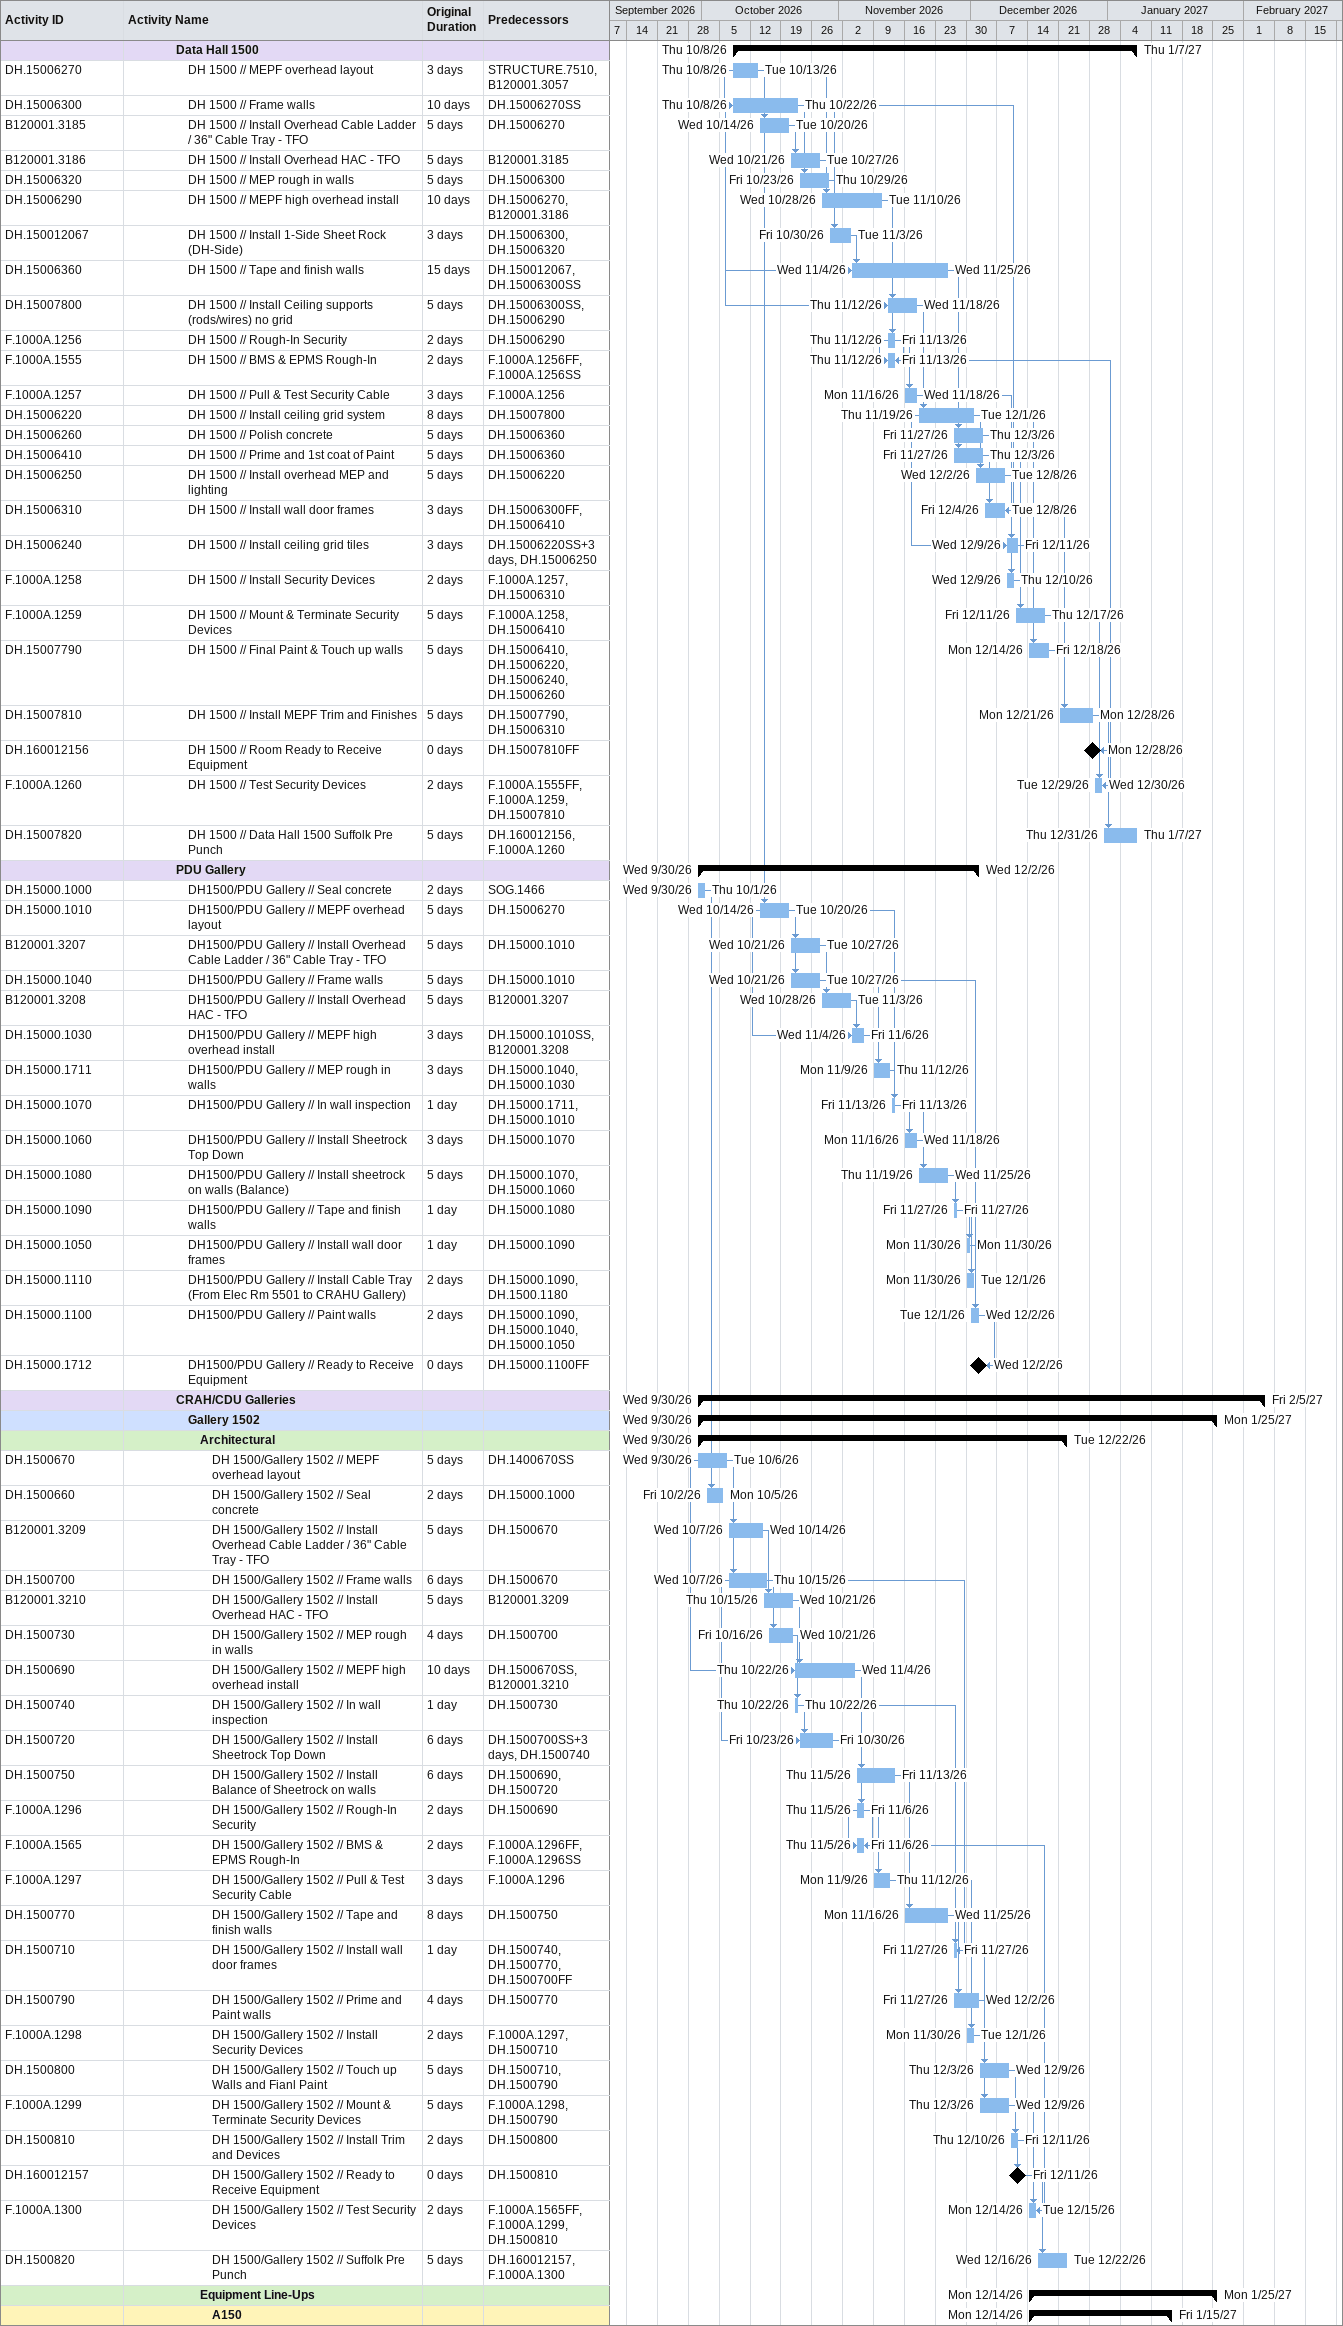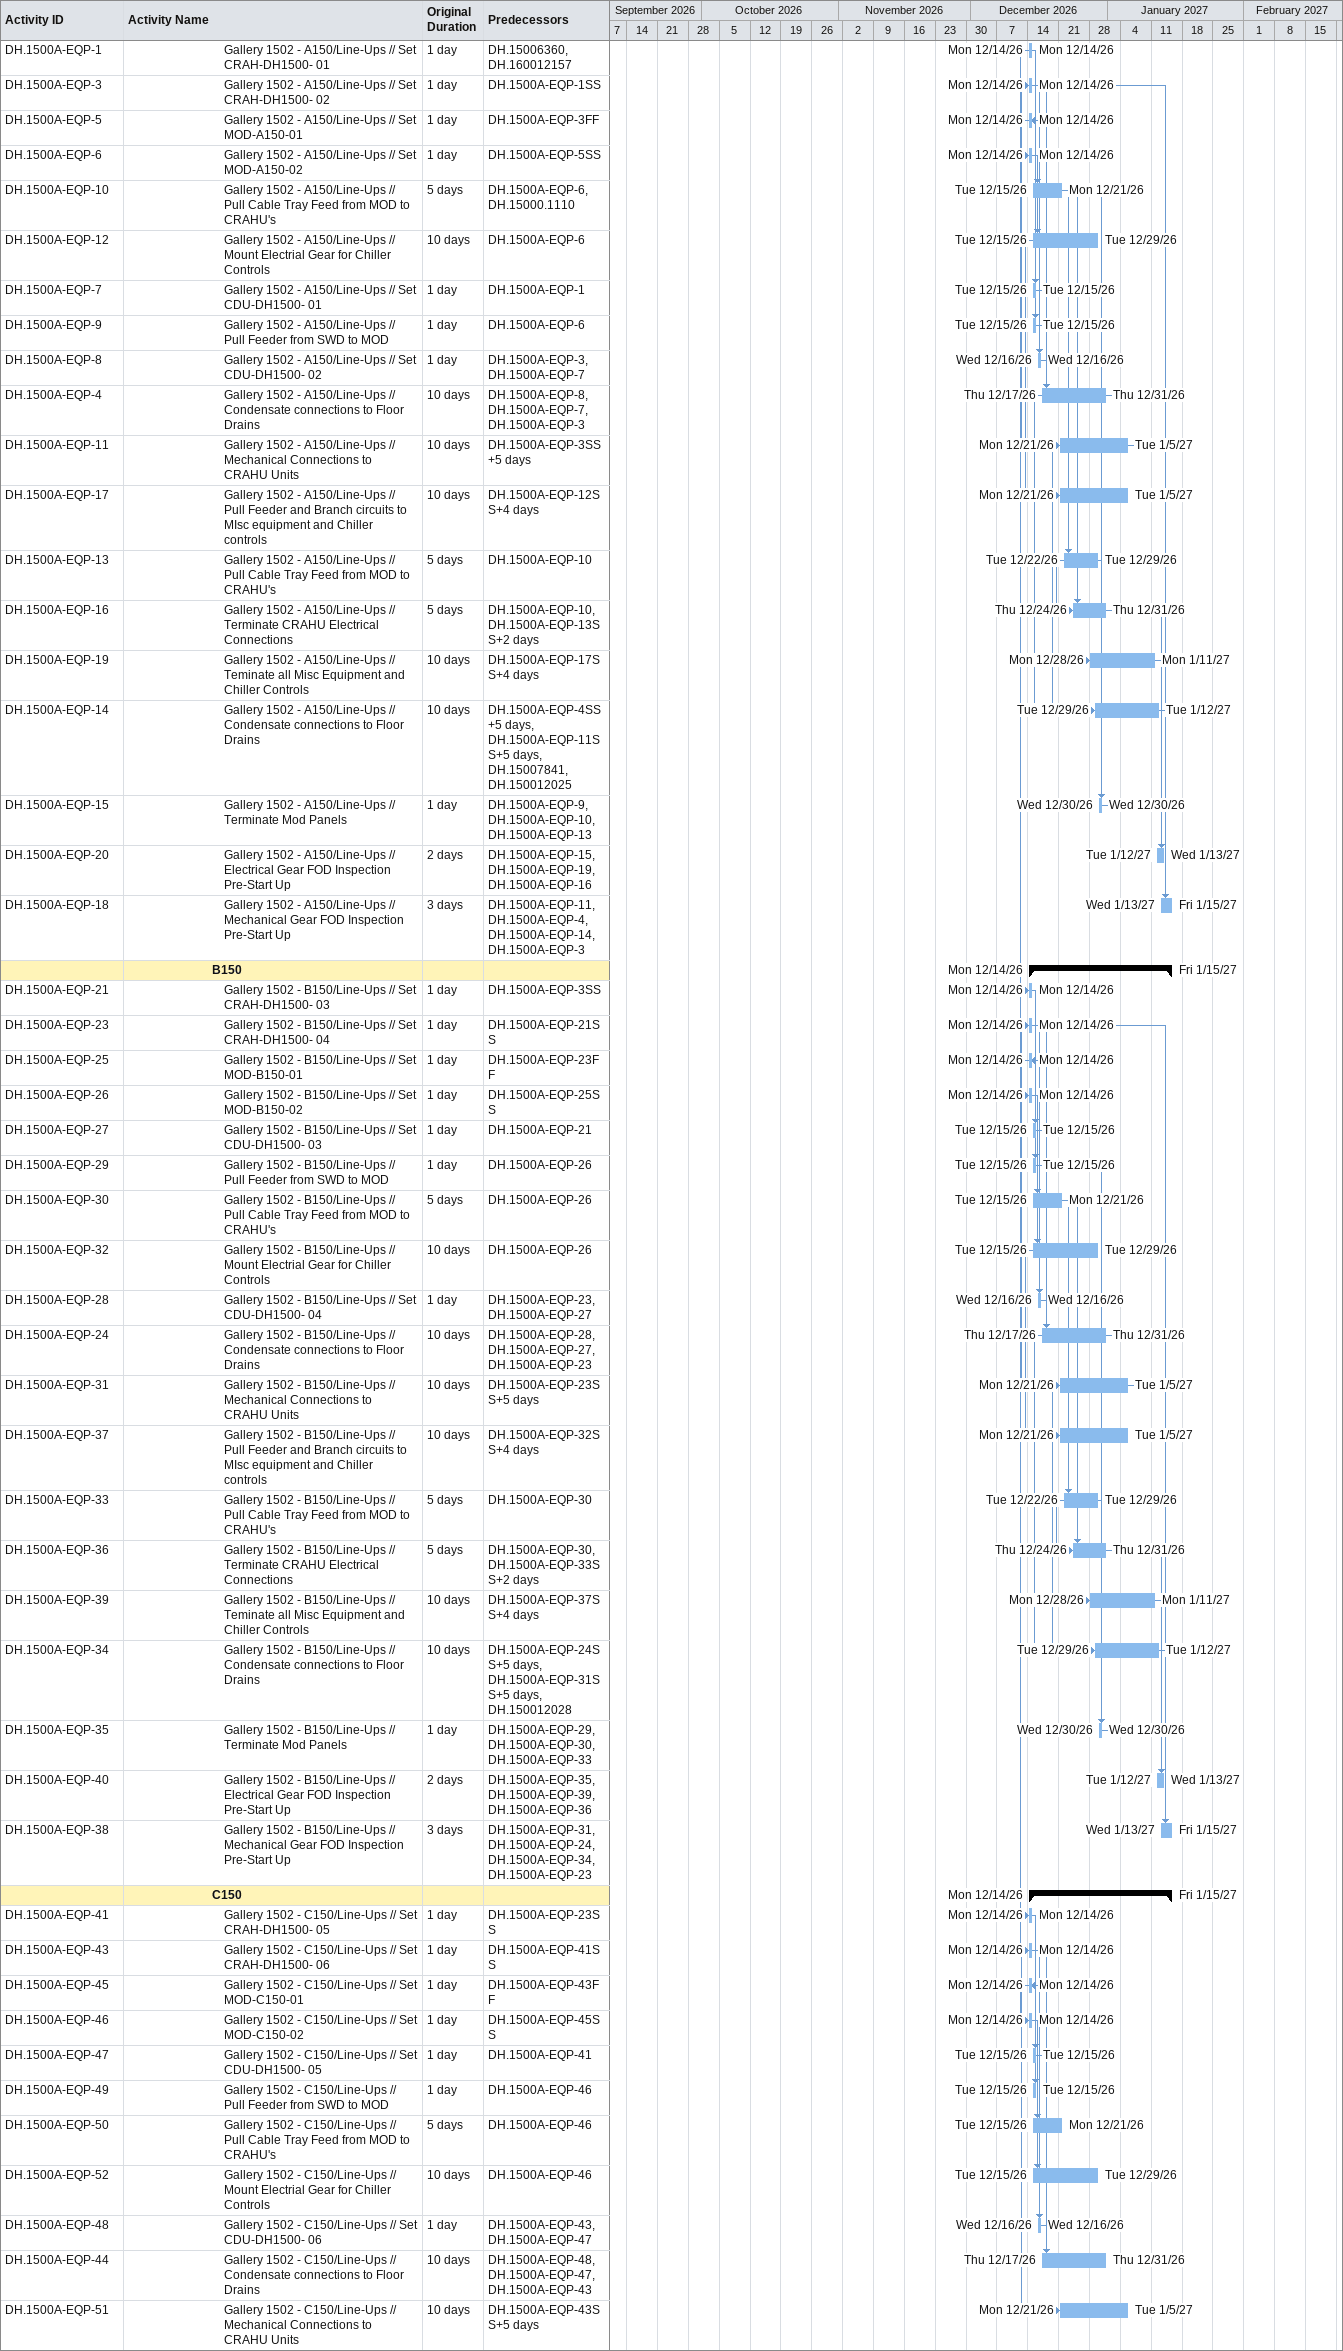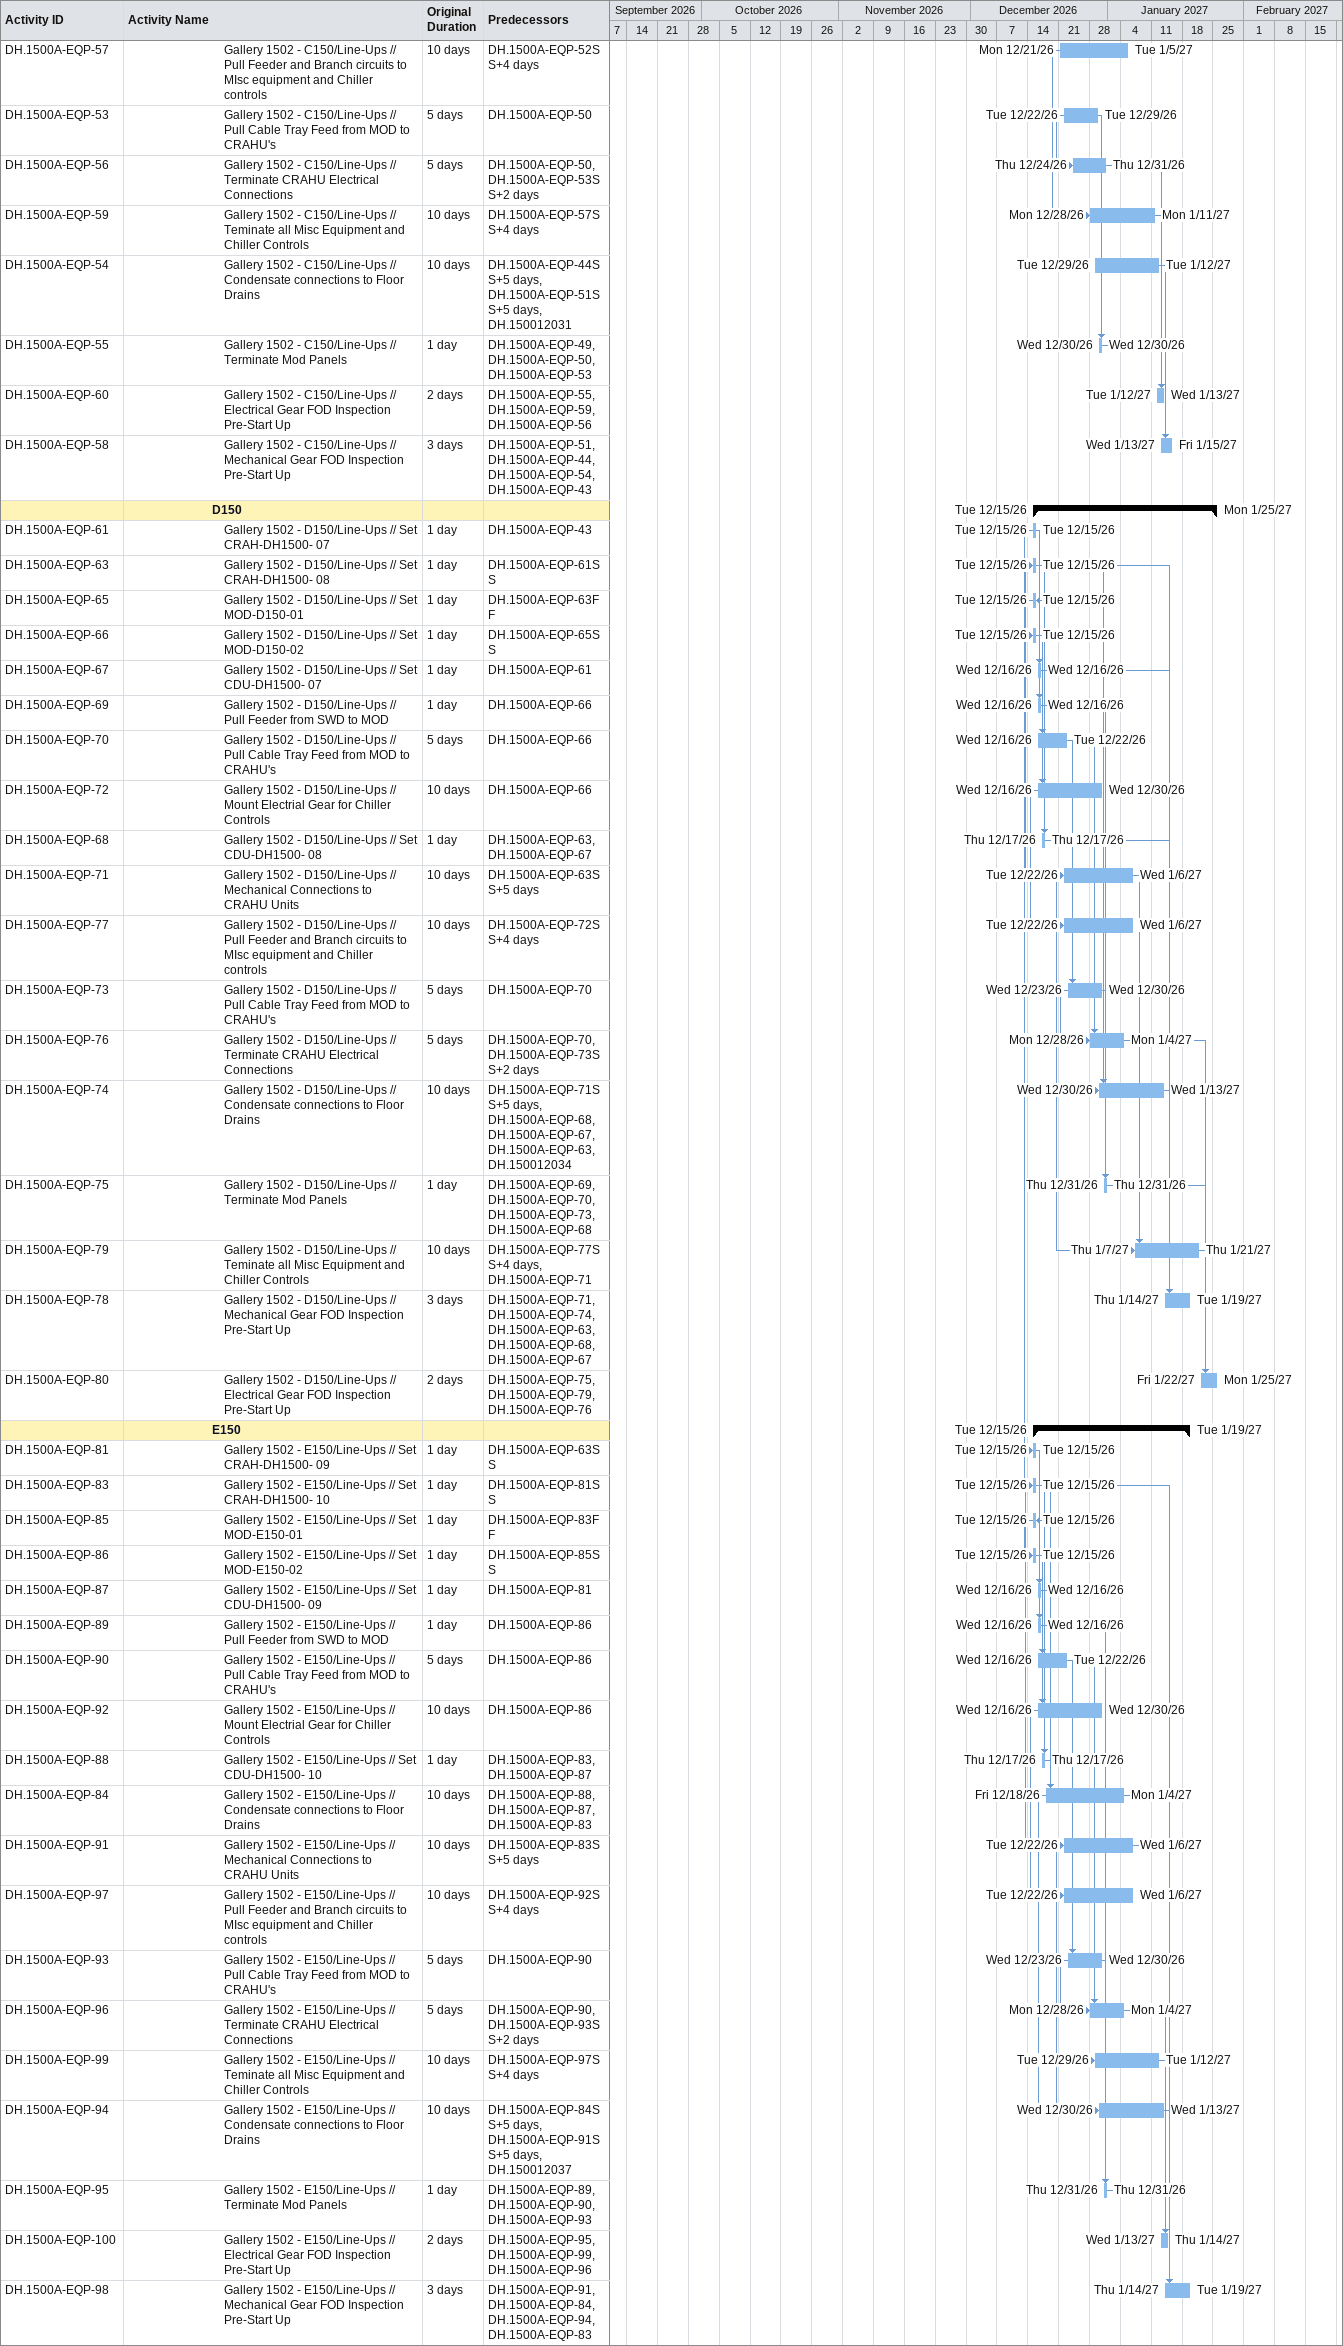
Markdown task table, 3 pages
| ID | Level | Task | Original duration | Start | Finish | Predecessors |
|---|---|---|---|---|---|---|
|  | 5 | **Data Hall 1500** |  | 2026-10-08 | 2027-01-07 |  |
| DH.15006270 | 6 | DH 1500 // MEPF overhead layout | 3d | 2026-10-08 | 2026-10-13 | STRUCTURE.7510, B120001.3057 |
| DH.15006300 | 6 | DH 1500 // Frame walls | 10d | 2026-10-08 | 2026-10-22 | DH.15006270SS |
| B120001.3185 | 6 | DH 1500 // Install Overhead Cable Ladder / 36" Cable Tray - TFO | 5d | 2026-10-14 | 2026-10-20 | DH.15006270 |
| B120001.3186 | 6 | DH 1500 // Install Overhead HAC - TFO | 5d | 2026-10-21 | 2026-10-27 | B120001.3185 |
| DH.15006320 | 6 | DH 1500 // MEP rough in walls | 5d | 2026-10-23 | 2026-10-29 | DH.15006300 |
| DH.15006290 | 6 | DH 1500 // MEPF high overhead install | 10d | 2026-10-28 | 2026-11-10 | DH.15006270, B120001.3186 |
| DH.150012067 | 6 | DH 1500 // Install 1-Side Sheet Rock (DH-Side) | 3d | 2026-10-30 | 2026-11-03 | DH.15006300, DH.15006320 |
| DH.15006360 | 6 | DH 1500 // Tape and finish walls | 15d | 2026-11-04 | 2026-11-25 | DH.150012067, DH.15006300SS |
| DH.15007800 | 6 | DH 1500 // Install Ceiling supports (rods/wires) no grid | 5d | 2026-11-12 | 2026-11-18 | DH.15006300SS, DH.15006290 |
| F.1000A.1256 | 6 | DH 1500 // Rough-In Security | 2d | 2026-11-12 | 2026-11-13 | DH.15006290 |
| F.1000A.1555 | 6 | DH 1500 // BMS & EPMS Rough-In | 2d | 2026-11-12 | 2026-11-13 | F.1000A.1256FF, F.1000A.1256SS |
| F.1000A.1257 | 6 | DH 1500 // Pull & Test Security Cable | 3d | 2026-11-16 | 2026-11-18 | F.1000A.1256 |
| DH.15006220 | 6 | DH 1500 // Install ceiling grid system | 8d | 2026-11-19 | 2026-12-01 | DH.15007800 |
| DH.15006260 | 6 | DH 1500 // Polish concrete | 5d | 2026-11-27 | 2026-12-03 | DH.15006360 |
| DH.15006410 | 6 | DH 1500 // Prime and 1st coat of Paint | 5d | 2026-11-27 | 2026-12-03 | DH.15006360 |
| DH.15006250 | 6 | DH 1500 // Install overhead MEP and lighting | 5d | 2026-12-02 | 2026-12-08 | DH.15006220 |
| DH.15006310 | 6 | DH 1500 // Install wall door frames | 3d | 2026-12-04 | 2026-12-08 | DH.15006300FF, DH.15006410 |
| DH.15006240 | 6 | DH 1500 // Install ceiling grid tiles | 3d | 2026-12-09 | 2026-12-11 | DH.15006220SS+3d, DH.15006250 |
| F.1000A.1258 | 6 | DH 1500 // Install Security Devices | 2d | 2026-12-09 | 2026-12-10 | F.1000A.1257, DH.15006310 |
| F.1000A.1259 | 6 | DH 1500 // Mount & Terminate Security Devices | 5d | 2026-12-11 | 2026-12-17 | F.1000A.1258, DH.15006410 |
| DH.15007790 | 6 | DH 1500 // Final Paint & Touch up walls | 5d | 2026-12-14 | 2026-12-18 | DH.15006410, DH.15006220, DH.15006240, DH.15006260 |
| DH.15007810 | 6 | DH 1500 // Install MEPF Trim and Finishes | 5d | 2026-12-21 | 2026-12-28 | DH.15007790, DH.15006310 |
| DH.160012156 | 6 | DH 1500 // Room Ready to Receive Equipment | 0d | 2026-12-28 | 2026-12-28 | DH.15007810FF |
| F.1000A.1260 | 6 | DH 1500 // Test Security Devices | 2d | 2026-12-29 | 2026-12-30 | F.1000A.1555FF, F.1000A.1259, DH.15007810 |
| DH.15007820 | 6 | DH 1500 // Data Hall 1500 Suffolk Pre Punch | 5d | 2026-12-31 | 2027-01-07 | DH.160012156, F.1000A.1260 |
|  | 5 | **PDU Gallery** |  | 2026-09-30 | 2026-12-02 |  |
| DH.15000.1000 | 6 | DH1500/PDU Gallery // Seal concrete | 2d | 2026-09-30 | 2026-10-01 | SOG.1466 |
| DH.15000.1010 | 6 | DH1500/PDU Gallery // MEPF overhead layout | 5d | 2026-10-14 | 2026-10-20 | DH.15006270 |
| B120001.3207 | 6 | DH1500/PDU Gallery // Install Overhead Cable Ladder / 36" Cable Tray - TFO | 5d | 2026-10-21 | 2026-10-27 | DH.15000.1010 |
| DH.15000.1040 | 6 | DH1500/PDU Gallery // Frame walls | 5d | 2026-10-21 | 2026-10-27 | DH.15000.1010 |
| B120001.3208 | 6 | DH1500/PDU Gallery // Install Overhead HAC - TFO | 5d | 2026-10-28 | 2026-11-03 | B120001.3207 |
| DH.15000.1030 | 6 | DH1500/PDU Gallery // MEPF high overhead install | 3d | 2026-11-04 | 2026-11-06 | DH.15000.1010SS, B120001.3208 |
| DH.15000.1711 | 6 | DH1500/PDU Gallery // MEP rough in walls | 3d | 2026-11-09 | 2026-11-12 | DH.15000.1040, DH.15000.1030 |
| DH.15000.1070 | 6 | DH1500/PDU Gallery // In wall inspection | 1d | 2026-11-13 | 2026-11-13 | DH.15000.1711, DH.15000.1010 |
| DH.15000.1060 | 6 | DH1500/PDU Gallery // Install Sheetrock Top Down | 3d | 2026-11-16 | 2026-11-18 | DH.15000.1070 |
| DH.15000.1080 | 6 | DH1500/PDU Gallery // Install sheetrock on walls (Balance) | 5d | 2026-11-19 | 2026-11-25 | DH.15000.1070, DH.15000.1060 |
| DH.15000.1090 | 6 | DH1500/PDU Gallery // Tape and finish walls | 1d | 2026-11-27 | 2026-11-27 | DH.15000.1080 |
| DH.15000.1050 | 6 | DH1500/PDU Gallery // Install wall door frames | 1d | 2026-11-30 | 2026-11-30 | DH.15000.1090 |
| DH.15000.1110 | 6 | DH1500/PDU Gallery // Install Cable Tray (From Elec Rm 5501 to CRAHU Gallery) | 2d | 2026-11-30 | 2026-12-01 | DH.15000.1090, DH.1500.1180 |
| DH.15000.1100 | 6 | DH1500/PDU Gallery // Paint walls | 2d | 2026-12-01 | 2026-12-02 | DH.15000.1090, DH.15000.1040, DH.15000.1050 |
| DH.15000.1712 | 6 | DH1500/PDU Gallery // Ready to Receive Equipment | 0d | 2026-12-02 | 2026-12-02 | DH.15000.1100FF |
|  | 5 | **CRAH/CDU Galleries** |  | 2026-09-30 | 2027-02-05 |  |
|  | 6 | **Gallery 1502** |  | 2026-09-30 | 2027-01-25 |  |
|  | 7 | **Architectural** |  | 2026-09-30 | 2026-12-22 |  |
| DH.1500670 | 8 | DH 1500/Gallery 1502 // MEPF overhead layout | 5d | 2026-09-30 | 2026-10-06 | DH.1400670SS |
| DH.1500660 | 8 | DH 1500/Gallery 1502 // Seal concrete | 2d | 2026-10-02 | 2026-10-05 | DH.15000.1000 |
| B120001.3209 | 8 | DH 1500/Gallery 1502 // Install Overhead Cable Ladder / 36" Cable Tray - TFO | 5d | 2026-10-07 | 2026-10-14 | DH.1500670 |
| DH.1500700 | 8 | DH 1500/Gallery 1502 // Frame walls | 6d | 2026-10-07 | 2026-10-15 | DH.1500670 |
| B120001.3210 | 8 | DH 1500/Gallery 1502 // Install Overhead HAC - TFO | 5d | 2026-10-15 | 2026-10-21 | B120001.3209 |
| DH.1500730 | 8 | DH 1500/Gallery 1502 // MEP rough in walls | 4d | 2026-10-16 | 2026-10-21 | DH.1500700 |
| DH.1500690 | 8 | DH 1500/Gallery 1502 // MEPF high overhead install | 10d | 2026-10-22 | 2026-11-04 | DH.1500670SS, B120001.3210 |
| DH.1500740 | 8 | DH 1500/Gallery 1502 // In wall inspection | 1d | 2026-10-22 | 2026-10-22 | DH.1500730 |
| DH.1500720 | 8 | DH 1500/Gallery 1502 // Install Sheetrock Top Down | 6d | 2026-10-23 | 2026-10-30 | DH.1500700SS+3d, DH.1500740 |
| DH.1500750 | 8 | DH 1500/Gallery 1502 // Install Balance of Sheetrock on walls | 6d | 2026-11-05 | 2026-11-13 | DH.1500690, DH.1500720 |
| F.1000A.1296 | 8 | DH 1500/Gallery 1502 // Rough-In Security | 2d | 2026-11-05 | 2026-11-06 | DH.1500690 |
| F.1000A.1565 | 8 | DH 1500/Gallery 1502 // BMS & EPMS Rough-In | 2d | 2026-11-05 | 2026-11-06 | F.1000A.1296FF, F.1000A.1296SS |
| F.1000A.1297 | 8 | DH 1500/Gallery 1502 // Pull & Test Security Cable | 3d | 2026-11-09 | 2026-11-12 | F.1000A.1296 |
| DH.1500770 | 8 | DH 1500/Gallery 1502 // Tape and finish walls | 8d | 2026-11-16 | 2026-11-25 | DH.1500750 |
| DH.1500710 | 8 | DH 1500/Gallery 1502 // Install wall door frames | 1d | 2026-11-27 | 2026-11-27 | DH.1500740, DH.1500770, DH.1500700FF |
| DH.1500790 | 8 | DH 1500/Gallery 1502 // Prime and Paint walls | 4d | 2026-11-27 | 2026-12-02 | DH.1500770 |
| F.1000A.1298 | 8 | DH 1500/Gallery 1502 // Install Security Devices | 2d | 2026-11-30 | 2026-12-01 | F.1000A.1297, DH.1500710 |
| DH.1500800 | 8 | DH 1500/Gallery 1502 // Touch up Walls and Fianl Paint | 5d | 2026-12-03 | 2026-12-09 | DH.1500710, DH.1500790 |
| F.1000A.1299 | 8 | DH 1500/Gallery 1502 // Mount & Terminate Security Devices | 5d | 2026-12-03 | 2026-12-09 | F.1000A.1298, DH.1500790 |
| DH.1500810 | 8 | DH 1500/Gallery 1502 // Install Trim and Devices | 2d | 2026-12-10 | 2026-12-11 | DH.1500800 |
| DH.160012157 | 8 | DH 1500/Gallery 1502 // Ready to Receive Equipment | 0d | 2026-12-11 | 2026-12-11 | DH.1500810 |
| F.1000A.1300 | 8 | DH 1500/Gallery 1502 // Test Security Devices | 2d | 2026-12-14 | 2026-12-15 | F.1000A.1565FF, F.1000A.1299, DH.1500810 |
| DH.1500820 | 8 | DH 1500/Gallery 1502 // Suffolk Pre Punch | 5d | 2026-12-16 | 2026-12-22 | DH.160012157, F.1000A.1300 |
|  | 7 | **Equipment Line-Ups** |  | 2026-12-14 | 2027-01-25 |  |
|  | 8 | **A150** |  | 2026-12-14 | 2027-01-15 |  |
| DH.1500A-EQP-1 | 9 | Gallery 1502 - A150/Line-Ups // Set CRAH-DH1500- 01 | 1d | 2026-12-14 | 2026-12-14 | DH.15006360, DH.160012157 |
| DH.1500A-EQP-3 | 9 | Gallery 1502 - A150/Line-Ups // Set CRAH-DH1500- 02 | 1d | 2026-12-14 | 2026-12-14 | DH.1500A-EQP-1SS |
| DH.1500A-EQP-5 | 9 | Gallery 1502 - A150/Line-Ups // Set MOD-A150-01 | 1d | 2026-12-14 | 2026-12-14 | DH.1500A-EQP-3FF |
| DH.1500A-EQP-6 | 9 | Gallery 1502 - A150/Line-Ups // Set MOD-A150-02 | 1d | 2026-12-14 | 2026-12-14 | DH.1500A-EQP-5SS |
| DH.1500A-EQP-10 | 9 | Gallery 1502 - A150/Line-Ups // Pull Cable Tray Feed from MOD to CRAHU's | 5d | 2026-12-15 | 2026-12-21 | DH.1500A-EQP-6, DH.15000.1110 |
| DH.1500A-EQP-12 | 9 | Gallery 1502 - A150/Line-Ups // Mount Electrial Gear for Chiller Controls | 10d | 2026-12-15 | 2026-12-29 | DH.1500A-EQP-6 |
| DH.1500A-EQP-7 | 9 | Gallery 1502 - A150/Line-Ups // Set CDU-DH1500- 01 | 1d | 2026-12-15 | 2026-12-15 | DH.1500A-EQP-1 |
| DH.1500A-EQP-9 | 9 | Gallery 1502 - A150/Line-Ups // Pull Feeder from SWD to MOD | 1d | 2026-12-15 | 2026-12-15 | DH.1500A-EQP-6 |
| DH.1500A-EQP-8 | 9 | Gallery 1502 - A150/Line-Ups // Set CDU-DH1500- 02 | 1d | 2026-12-16 | 2026-12-16 | DH.1500A-EQP-3, DH.1500A-EQP-7 |
| DH.1500A-EQP-4 | 9 | Gallery 1502 - A150/Line-Ups // Condensate connections to Floor Drains | 10d | 2026-12-17 | 2026-12-31 | DH.1500A-EQP-8, DH.1500A-EQP-7, DH.1500A-EQP-3 |
| DH.1500A-EQP-11 | 9 | Gallery 1502 - A150/Line-Ups // Mechanical Connections to CRAHU Units | 10d | 2026-12-21 | 2027-01-05 | DH.1500A-EQP-3SS+5d |
| DH.1500A-EQP-17 | 9 | Gallery 1502 - A150/Line-Ups // Pull Feeder and Branch circuits to MIsc equipment and Chiller controls | 10d | 2026-12-21 | 2027-01-05 | DH.1500A-EQP-12SS+4d |
| DH.1500A-EQP-13 | 9 | Gallery 1502 - A150/Line-Ups // Pull Cable Tray Feed from MOD to CRAHU's | 5d | 2026-12-22 | 2026-12-29 | DH.1500A-EQP-10 |
| DH.1500A-EQP-16 | 9 | Gallery 1502 - A150/Line-Ups // Terminate CRAHU Electrical Connections | 5d | 2026-12-24 | 2026-12-31 | DH.1500A-EQP-10, DH.1500A-EQP-13SS+2d |
| DH.1500A-EQP-19 | 9 | Gallery 1502 - A150/Line-Ups // Teminate all Misc Equipment and Chiller Controls | 10d | 2026-12-28 | 2027-01-11 | DH.1500A-EQP-17SS+4d |
| DH.1500A-EQP-14 | 9 | Gallery 1502 - A150/Line-Ups // Condensate connections to Floor Drains | 10d | 2026-12-29 | 2027-01-12 | DH.1500A-EQP-4SS+5d, DH.1500A-EQP-11SS+5d, DH.15007841, DH.150012025 |
| DH.1500A-EQP-15 | 9 | Gallery 1502 - A150/Line-Ups // Terminate Mod Panels | 1d | 2026-12-30 | 2026-12-30 | DH.1500A-EQP-9, DH.1500A-EQP-10, DH.1500A-EQP-13 |
| DH.1500A-EQP-20 | 9 | Gallery 1502 - A150/Line-Ups // Electrical Gear FOD Inspection Pre-Start Up | 2d | 2027-01-12 | 2027-01-13 | DH.1500A-EQP-15, DH.1500A-EQP-19, DH.1500A-EQP-16 |
| DH.1500A-EQP-18 | 9 | Gallery 1502 - A150/Line-Ups // Mechanical Gear FOD Inspection Pre-Start Up | 3d | 2027-01-13 | 2027-01-15 | DH.1500A-EQP-11, DH.1500A-EQP-4, DH.1500A-EQP-14, DH.1500A-EQP-3 |
|  | 8 | **B150** |  | 2026-12-14 | 2027-01-15 |  |
| DH.1500A-EQP-21 | 9 | Gallery 1502 - B150/Line-Ups // Set CRAH-DH1500- 03 | 1d | 2026-12-14 | 2026-12-14 | DH.1500A-EQP-3SS |
| DH.1500A-EQP-23 | 9 | Gallery 1502 - B150/Line-Ups // Set CRAH-DH1500- 04 | 1d | 2026-12-14 | 2026-12-14 | DH.1500A-EQP-21SS |
| DH.1500A-EQP-25 | 9 | Gallery 1502 - B150/Line-Ups // Set MOD-B150-01 | 1d | 2026-12-14 | 2026-12-14 | DH.1500A-EQP-23FF |
| DH.1500A-EQP-26 | 9 | Gallery 1502 - B150/Line-Ups // Set MOD-B150-02 | 1d | 2026-12-14 | 2026-12-14 | DH.1500A-EQP-25SS |
| DH.1500A-EQP-27 | 9 | Gallery 1502 - B150/Line-Ups // Set CDU-DH1500- 03 | 1d | 2026-12-15 | 2026-12-15 | DH.1500A-EQP-21 |
| DH.1500A-EQP-29 | 9 | Gallery 1502 - B150/Line-Ups // Pull Feeder from SWD to MOD | 1d | 2026-12-15 | 2026-12-15 | DH.1500A-EQP-26 |
| DH.1500A-EQP-30 | 9 | Gallery 1502 - B150/Line-Ups // Pull Cable Tray Feed from MOD to CRAHU's | 5d | 2026-12-15 | 2026-12-21 | DH.1500A-EQP-26 |
| DH.1500A-EQP-32 | 9 | Gallery 1502 - B150/Line-Ups // Mount Electrial Gear for Chiller Controls | 10d | 2026-12-15 | 2026-12-29 | DH.1500A-EQP-26 |
| DH.1500A-EQP-28 | 9 | Gallery 1502 - B150/Line-Ups // Set CDU-DH1500- 04 | 1d | 2026-12-16 | 2026-12-16 | DH.1500A-EQP-23, DH.1500A-EQP-27 |
| DH.1500A-EQP-24 | 9 | Gallery 1502 - B150/Line-Ups // Condensate connections to Floor Drains | 10d | 2026-12-17 | 2026-12-31 | DH.1500A-EQP-28, DH.1500A-EQP-27, DH.1500A-EQP-23 |
| DH.1500A-EQP-31 | 9 | Gallery 1502 - B150/Line-Ups // Mechanical Connections to CRAHU Units | 10d | 2026-12-21 | 2027-01-05 | DH.1500A-EQP-23SS+5d |
| DH.1500A-EQP-37 | 9 | Gallery 1502 - B150/Line-Ups // Pull Feeder and Branch circuits to MIsc equipment and Chiller controls | 10d | 2026-12-21 | 2027-01-05 | DH.1500A-EQP-32SS+4d |
| DH.1500A-EQP-33 | 9 | Gallery 1502 - B150/Line-Ups // Pull Cable Tray Feed from MOD to CRAHU's | 5d | 2026-12-22 | 2026-12-29 | DH.1500A-EQP-30 |
| DH.1500A-EQP-36 | 9 | Gallery 1502 - B150/Line-Ups // Terminate CRAHU Electrical Connections | 5d | 2026-12-24 | 2026-12-31 | DH.1500A-EQP-30, DH.1500A-EQP-33SS+2d |
| DH.1500A-EQP-39 | 9 | Gallery 1502 - B150/Line-Ups // Teminate all Misc Equipment and Chiller Controls | 10d | 2026-12-28 | 2027-01-11 | DH.1500A-EQP-37SS+4d |
| DH.1500A-EQP-34 | 9 | Gallery 1502 - B150/Line-Ups // Condensate connections to Floor Drains | 10d | 2026-12-29 | 2027-01-12 | DH.1500A-EQP-24SS+5d, DH.1500A-EQP-31SS+5d, DH.150012028 |
| DH.1500A-EQP-35 | 9 | Gallery 1502 - B150/Line-Ups // Terminate Mod Panels | 1d | 2026-12-30 | 2026-12-30 | DH.1500A-EQP-29, DH.1500A-EQP-30, DH.1500A-EQP-33 |
| DH.1500A-EQP-40 | 9 | Gallery 1502 - B150/Line-Ups // Electrical Gear FOD Inspection Pre-Start Up | 2d | 2027-01-12 | 2027-01-13 | DH.1500A-EQP-35, DH.1500A-EQP-39, DH.1500A-EQP-36 |
| DH.1500A-EQP-38 | 9 | Gallery 1502 - B150/Line-Ups // Mechanical Gear FOD Inspection Pre-Start Up | 3d | 2027-01-13 | 2027-01-15 | DH.1500A-EQP-31, DH.1500A-EQP-24, DH.1500A-EQP-34, DH.1500A-EQP-23 |
|  | 8 | **C150** |  | 2026-12-14 | 2027-01-15 |  |
| DH.1500A-EQP-41 | 9 | Gallery 1502 - C150/Line-Ups // Set CRAH-DH1500- 05 | 1d | 2026-12-14 | 2026-12-14 | DH.1500A-EQP-23SS |
| DH.1500A-EQP-43 | 9 | Gallery 1502 - C150/Line-Ups // Set CRAH-DH1500- 06 | 1d | 2026-12-14 | 2026-12-14 | DH.1500A-EQP-41SS |
| DH.1500A-EQP-45 | 9 | Gallery 1502 - C150/Line-Ups // Set MOD-C150-01 | 1d | 2026-12-14 | 2026-12-14 | DH.1500A-EQP-43FF |
| DH.1500A-EQP-46 | 9 | Gallery 1502 - C150/Line-Ups // Set MOD-C150-02 | 1d | 2026-12-14 | 2026-12-14 | DH.1500A-EQP-45SS |
| DH.1500A-EQP-47 | 9 | Gallery 1502 - C150/Line-Ups // Set CDU-DH1500- 05 | 1d | 2026-12-15 | 2026-12-15 | DH.1500A-EQP-41 |
| DH.1500A-EQP-49 | 9 | Gallery 1502 - C150/Line-Ups // Pull Feeder from SWD to MOD | 1d | 2026-12-15 | 2026-12-15 | DH.1500A-EQP-46 |
| DH.1500A-EQP-50 | 9 | Gallery 1502 - C150/Line-Ups // Pull Cable Tray Feed from MOD to CRAHU's | 5d | 2026-12-15 | 2026-12-21 | DH.1500A-EQP-46 |
| DH.1500A-EQP-52 | 9 | Gallery 1502 - C150/Line-Ups // Mount Electrial Gear for Chiller Controls | 10d | 2026-12-15 | 2026-12-29 | DH.1500A-EQP-46 |
| DH.1500A-EQP-48 | 9 | Gallery 1502 - C150/Line-Ups // Set CDU-DH1500- 06 | 1d | 2026-12-16 | 2026-12-16 | DH.1500A-EQP-43, DH.1500A-EQP-47 |
| DH.1500A-EQP-44 | 9 | Gallery 1502 - C150/Line-Ups // Condensate connections to Floor Drains | 10d | 2026-12-17 | 2026-12-31 | DH.1500A-EQP-48, DH.1500A-EQP-47, DH.1500A-EQP-43 |
| DH.1500A-EQP-51 | 9 | Gallery 1502 - C150/Line-Ups // Mechanical Connections to CRAHU Units | 10d | 2026-12-21 | 2027-01-05 | DH.1500A-EQP-43SS+5d |
| DH.1500A-EQP-57 | 9 | Gallery 1502 - C150/Line-Ups // Pull Feeder and Branch circuits to MIsc equipment and Chiller controls | 10d | 2026-12-21 | 2027-01-05 | DH.1500A-EQP-52SS+4d |
| DH.1500A-EQP-53 | 9 | Gallery 1502 - C150/Line-Ups // Pull Cable Tray Feed from MOD to CRAHU's | 5d | 2026-12-22 | 2026-12-29 | DH.1500A-EQP-50 |
| DH.1500A-EQP-56 | 9 | Gallery 1502 - C150/Line-Ups // Terminate CRAHU Electrical Connections | 5d | 2026-12-24 | 2026-12-31 | DH.1500A-EQP-50, DH.1500A-EQP-53SS+2d |
| DH.1500A-EQP-59 | 9 | Gallery 1502 - C150/Line-Ups // Teminate all Misc Equipment and Chiller Controls | 10d | 2026-12-28 | 2027-01-11 | DH.1500A-EQP-57SS+4d |
| DH.1500A-EQP-54 | 9 | Gallery 1502 - C150/Line-Ups // Condensate connections to Floor Drains | 10d | 2026-12-29 | 2027-01-12 | DH.1500A-EQP-44SS+5d, DH.1500A-EQP-51SS+5d, DH.150012031 |
| DH.1500A-EQP-55 | 9 | Gallery 1502 - C150/Line-Ups // Terminate Mod Panels | 1d | 2026-12-30 | 2026-12-30 | DH.1500A-EQP-49, DH.1500A-EQP-50, DH.1500A-EQP-53 |
| DH.1500A-EQP-60 | 9 | Gallery 1502 - C150/Line-Ups // Electrical Gear FOD Inspection Pre-Start Up | 2d | 2027-01-12 | 2027-01-13 | DH.1500A-EQP-55, DH.1500A-EQP-59, DH.1500A-EQP-56 |
| DH.1500A-EQP-58 | 9 | Gallery 1502 - C150/Line-Ups // Mechanical Gear FOD Inspection Pre-Start Up | 3d | 2027-01-13 | 2027-01-15 | DH.1500A-EQP-51, DH.1500A-EQP-44, DH.1500A-EQP-54, DH.1500A-EQP-43 |
|  | 8 | **D150** |  | 2026-12-15 | 2027-01-25 |  |
| DH.1500A-EQP-61 | 9 | Gallery 1502 - D150/Line-Ups // Set CRAH-DH1500- 07 | 1d | 2026-12-15 | 2026-12-15 | DH.1500A-EQP-43 |
| DH.1500A-EQP-63 | 9 | Gallery 1502 - D150/Line-Ups // Set CRAH-DH1500- 08 | 1d | 2026-12-15 | 2026-12-15 | DH.1500A-EQP-61SS |
| DH.1500A-EQP-65 | 9 | Gallery 1502 - D150/Line-Ups // Set MOD-D150-01 | 1d | 2026-12-15 | 2026-12-15 | DH.1500A-EQP-63FF |
| DH.1500A-EQP-66 | 9 | Gallery 1502 - D150/Line-Ups // Set MOD-D150-02 | 1d | 2026-12-15 | 2026-12-15 | DH.1500A-EQP-65SS |
| DH.1500A-EQP-67 | 9 | Gallery 1502 - D150/Line-Ups // Set CDU-DH1500- 07 | 1d | 2026-12-16 | 2026-12-16 | DH.1500A-EQP-61 |
| DH.1500A-EQP-69 | 9 | Gallery 1502 - D150/Line-Ups // Pull Feeder from SWD to MOD | 1d | 2026-12-16 | 2026-12-16 | DH.1500A-EQP-66 |
| DH.1500A-EQP-70 | 9 | Gallery 1502 - D150/Line-Ups // Pull Cable Tray Feed from MOD to CRAHU's | 5d | 2026-12-16 | 2026-12-22 | DH.1500A-EQP-66 |
| DH.1500A-EQP-72 | 9 | Gallery 1502 - D150/Line-Ups // Mount Electrial Gear for Chiller Controls | 10d | 2026-12-16 | 2026-12-30 | DH.1500A-EQP-66 |
| DH.1500A-EQP-68 | 9 | Gallery 1502 - D150/Line-Ups // Set CDU-DH1500- 08 | 1d | 2026-12-17 | 2026-12-17 | DH.1500A-EQP-63, DH.1500A-EQP-67 |
| DH.1500A-EQP-71 | 9 | Gallery 1502 - D150/Line-Ups // Mechanical Connections to CRAHU Units | 10d | 2026-12-22 | 2027-01-06 | DH.1500A-EQP-63SS+5d |
| DH.1500A-EQP-77 | 9 | Gallery 1502 - D150/Line-Ups // Pull Feeder and Branch circuits to MIsc equipment and Chiller controls | 10d | 2026-12-22 | 2027-01-06 | DH.1500A-EQP-72SS+4d |
| DH.1500A-EQP-73 | 9 | Gallery 1502 - D150/Line-Ups // Pull Cable Tray Feed from MOD to CRAHU's | 5d | 2026-12-23 | 2026-12-30 | DH.1500A-EQP-70 |
| DH.1500A-EQP-76 | 9 | Gallery 1502 - D150/Line-Ups // Terminate CRAHU Electrical Connections | 5d | 2026-12-28 | 2027-01-04 | DH.1500A-EQP-70, DH.1500A-EQP-73SS+2d |
| DH.1500A-EQP-74 | 9 | Gallery 1502 - D150/Line-Ups // Condensate connections to Floor Drains | 10d | 2026-12-30 | 2027-01-13 | DH.1500A-EQP-71SS+5d, DH.1500A-EQP-68, DH.1500A-EQP-67, DH.1500A-EQP-63, DH.150012034 |
| DH.1500A-EQP-75 | 9 | Gallery 1502 - D150/Line-Ups // Terminate Mod Panels | 1d | 2026-12-31 | 2026-12-31 | DH.1500A-EQP-69, DH.1500A-EQP-70, DH.1500A-EQP-73, DH.1500A-EQP-68 |
| DH.1500A-EQP-79 | 9 | Gallery 1502 - D150/Line-Ups // Teminate all Misc Equipment and Chiller Controls | 10d | 2027-01-07 | 2027-01-21 | DH.1500A-EQP-77SS+4d, DH.1500A-EQP-71 |
| DH.1500A-EQP-78 | 9 | Gallery 1502 - D150/Line-Ups // Mechanical Gear FOD Inspection Pre-Start Up | 3d | 2027-01-14 | 2027-01-19 | DH.1500A-EQP-71, DH.1500A-EQP-74, DH.1500A-EQP-63, DH.1500A-EQP-68, DH.1500A-EQP-67 |
| DH.1500A-EQP-80 | 9 | Gallery 1502 - D150/Line-Ups // Electrical Gear FOD Inspection Pre-Start Up | 2d | 2027-01-22 | 2027-01-25 | DH.1500A-EQP-75, DH.1500A-EQP-79, DH.1500A-EQP-76 |
|  | 8 | **E150** |  | 2026-12-15 | 2027-01-19 |  |
| DH.1500A-EQP-81 | 9 | Gallery 1502 - E150/Line-Ups // Set CRAH-DH1500- 09 | 1d | 2026-12-15 | 2026-12-15 | DH.1500A-EQP-63SS |
| DH.1500A-EQP-83 | 9 | Gallery 1502 - E150/Line-Ups // Set CRAH-DH1500- 10 | 1d | 2026-12-15 | 2026-12-15 | DH.1500A-EQP-81SS |
| DH.1500A-EQP-85 | 9 | Gallery 1502 - E150/Line-Ups // Set MOD-E150-01 | 1d | 2026-12-15 | 2026-12-15 | DH.1500A-EQP-83FF |
| DH.1500A-EQP-86 | 9 | Gallery 1502 - E150/Line-Ups // Set MOD-E150-02 | 1d | 2026-12-15 | 2026-12-15 | DH.1500A-EQP-85SS |
| DH.1500A-EQP-87 | 9 | Gallery 1502 - E150/Line-Ups // Set CDU-DH1500- 09 | 1d | 2026-12-16 | 2026-12-16 | DH.1500A-EQP-81 |
| DH.1500A-EQP-89 | 9 | Gallery 1502 - E150/Line-Ups // Pull Feeder from SWD to MOD | 1d | 2026-12-16 | 2026-12-16 | DH.1500A-EQP-86 |
| DH.1500A-EQP-90 | 9 | Gallery 1502 - E150/Line-Ups // Pull Cable Tray Feed from MOD to CRAHU's | 5d | 2026-12-16 | 2026-12-22 | DH.1500A-EQP-86 |
| DH.1500A-EQP-92 | 9 | Gallery 1502 - E150/Line-Ups // Mount Electrial Gear for Chiller Controls | 10d | 2026-12-16 | 2026-12-30 | DH.1500A-EQP-86 |
| DH.1500A-EQP-88 | 9 | Gallery 1502 - E150/Line-Ups // Set CDU-DH1500- 10 | 1d | 2026-12-17 | 2026-12-17 | DH.1500A-EQP-83, DH.1500A-EQP-87 |
| DH.1500A-EQP-84 | 9 | Gallery 1502 - E150/Line-Ups // Condensate connections to Floor Drains | 10d | 2026-12-18 | 2027-01-04 | DH.1500A-EQP-88, DH.1500A-EQP-87, DH.1500A-EQP-83 |
| DH.1500A-EQP-91 | 9 | Gallery 1502 - E150/Line-Ups // Mechanical Connections to CRAHU Units | 10d | 2026-12-22 | 2027-01-06 | DH.1500A-EQP-83SS+5d |
| DH.1500A-EQP-97 | 9 | Gallery 1502 - E150/Line-Ups // Pull Feeder and Branch circuits to MIsc equipment and Chiller controls | 10d | 2026-12-22 | 2027-01-06 | DH.1500A-EQP-92SS+4d |
| DH.1500A-EQP-93 | 9 | Gallery 1502 - E150/Line-Ups // Pull Cable Tray Feed from MOD to CRAHU's | 5d | 2026-12-23 | 2026-12-30 | DH.1500A-EQP-90 |
| DH.1500A-EQP-96 | 9 | Gallery 1502 - E150/Line-Ups // Terminate CRAHU Electrical Connections | 5d | 2026-12-28 | 2027-01-04 | DH.1500A-EQP-90, DH.1500A-EQP-93SS+2d |
| DH.1500A-EQP-99 | 9 | Gallery 1502 - E150/Line-Ups // Teminate all Misc Equipment and Chiller Controls | 10d | 2026-12-29 | 2027-01-12 | DH.1500A-EQP-97SS+4d |
| DH.1500A-EQP-94 | 9 | Gallery 1502 - E150/Line-Ups // Condensate connections to Floor Drains | 10d | 2026-12-30 | 2027-01-13 | DH.1500A-EQP-84SS+5d, DH.1500A-EQP-91SS+5d, DH.150012037 |
| DH.1500A-EQP-95 | 9 | Gallery 1502 - E150/Line-Ups // Terminate Mod Panels | 1d | 2026-12-31 | 2026-12-31 | DH.1500A-EQP-89, DH.1500A-EQP-90, DH.1500A-EQP-93 |
| DH.1500A-EQP-100 | 9 | Gallery 1502 - E150/Line-Ups // Electrical Gear FOD Inspection Pre-Start Up | 2d | 2027-01-13 | 2027-01-14 | DH.1500A-EQP-95, DH.1500A-EQP-99, DH.1500A-EQP-96 |
| DH.1500A-EQP-98 | 9 | Gallery 1502 - E150/Line-Ups // Mechanical Gear FOD Inspection Pre-Start Up | 3d | 2027-01-14 | 2027-01-19 | DH.1500A-EQP-91, DH.1500A-EQP-84, DH.1500A-EQP-94, DH.1500A-EQP-83 |
